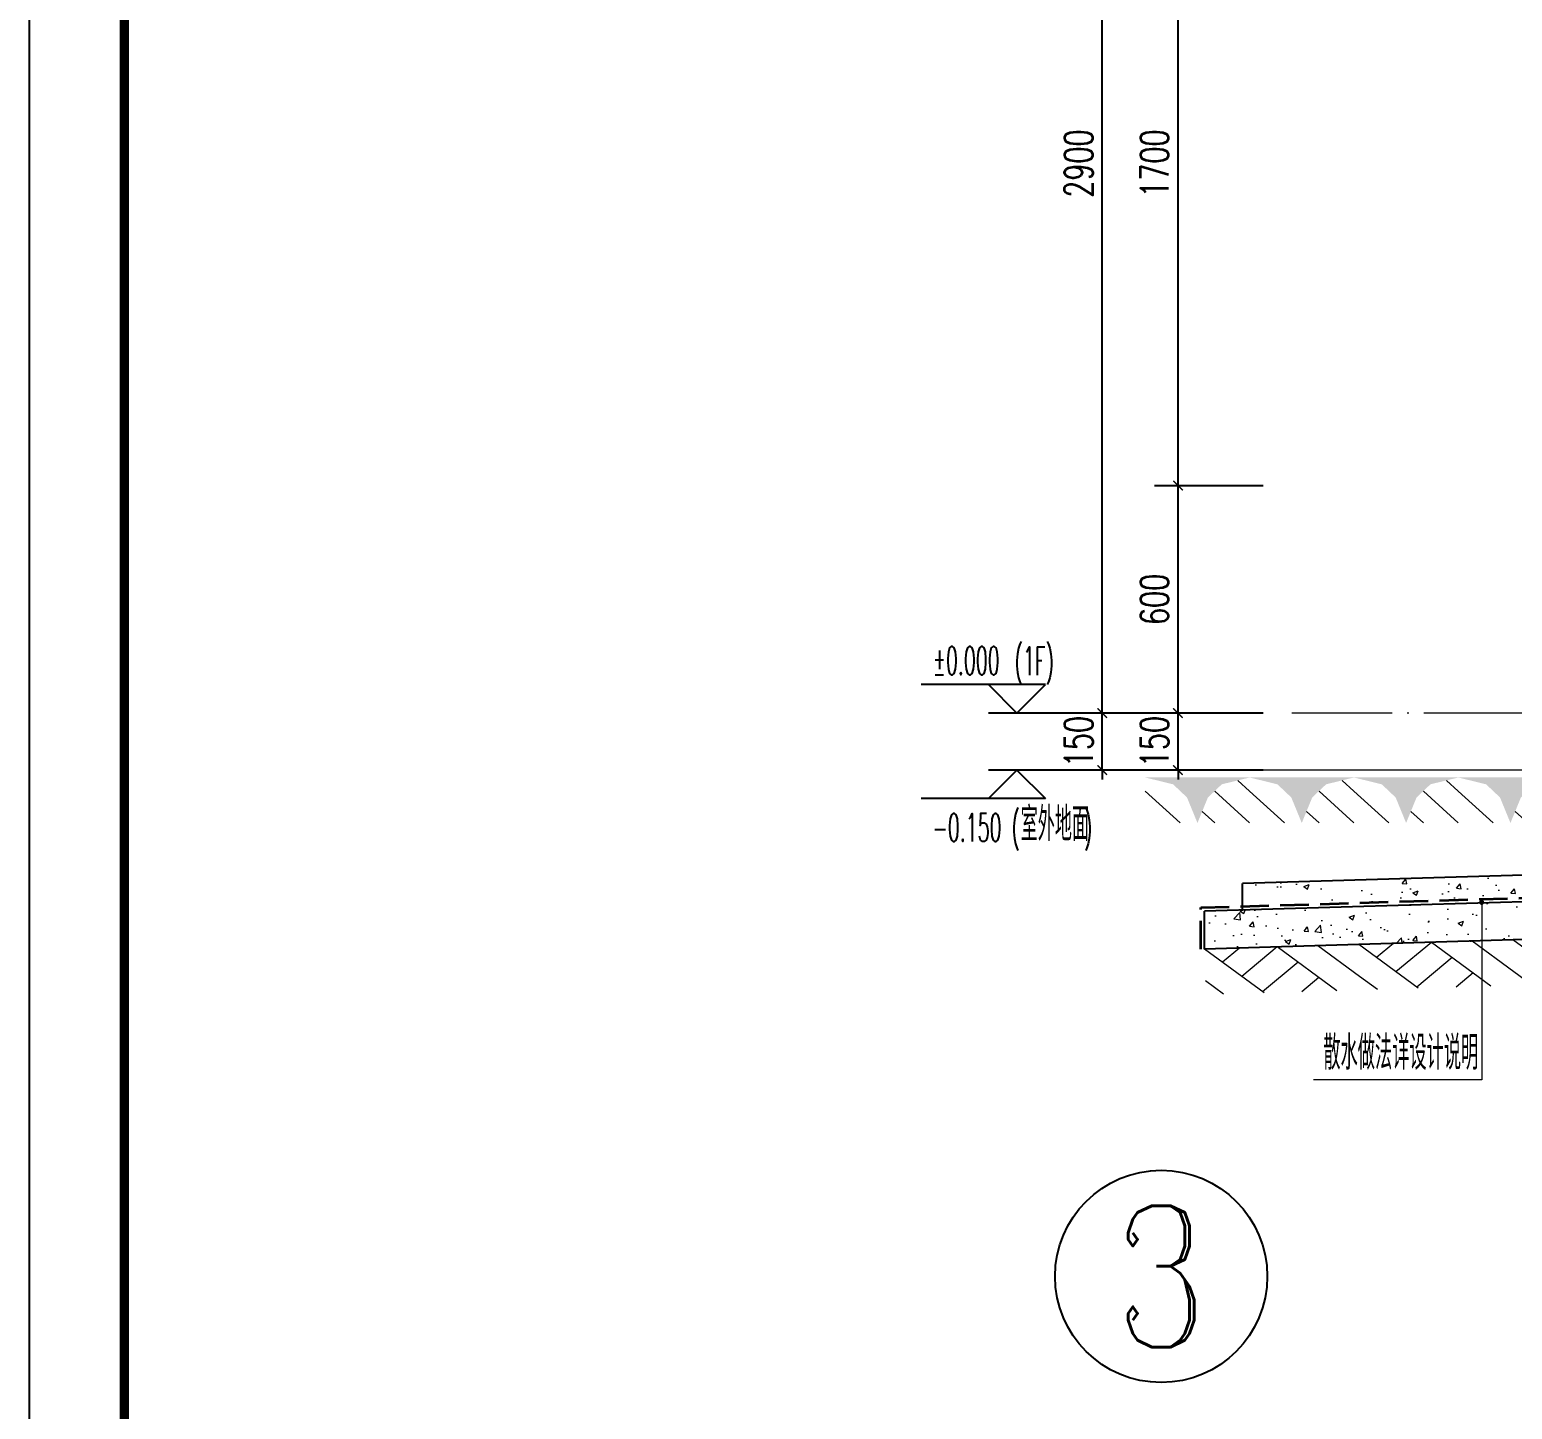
# Model space of a CAD drawing. Extents: x -668857 to 154266, y -275694 to 291306.
# Drawn here: x 457 to 4369, y 144362 to 148002 of the extents above; entities that cross this region are included whole.
import ezdxf
from ezdxf.enums import TextEntityAlignment as Align

# ---------------------------------------------------------------- set-up
doc = ezdxf.new("R2010")
doc.units = 0
doc.header["$LTSCALE"] = 1000
doc.linetypes.add('DASH', pattern=[0.35, 0.25, -0.1])
doc.linetypes.add('DOTE', pattern=[2.42, 2, -0.2, 0.02, -0.2])
doc.layers.get('0').update_dxf_attribs({"linetype": 'CONTINUOUS'})
doc.layers.get('DEFPOINTS').update_dxf_attribs({"linetype": 'CONTINUOUS'})
for name, color, linetype in [('AXIS', 3, 'CONTINUOUS'), ('COLUMN', 4, 'CONTINUOUS'), ('DIM_ELEV', 3, 'CONTINUOUS'), ('PUB_DIM', 3, 'CONTINUOUS'), ('PUB_TEXT', 2, 'CONTINUOUS'), ('yichutu', 7, 'CONTINUOUS')]:
    doc.layers.add(name, color=color, linetype=linetype)
for name, color, linetype, lineweight in [('AXIS_TEXT', 7, 'CONTINUOUS', 20), ('DOTE', 19, 'DOTE', 9), ('图框', 9, 'CONTINUOUS', 18), ('平面-排水沟', 86, 'CONTINUOUS', 15), ('立面-中轮廓线', 30, 'CONTINUOUS', 35), ('粉刷', 251, 'CONTINUOUS', 9)]:
    doc.layers.add(name, color=color, linetype=linetype, lineweight=lineweight)
doc.styles.add('_TCH_AXIS', font='COMPLEX', dxfattribs={"bigfont": 'GBCBIG'})
doc.styles.add('_TCH_DIM', font='SIMPLEX.shx', dxfattribs={"width": 0.7, "bigfont": 'GBCBIG.shx'})
doc.styles.add('_TCH_DIM_T3', font='SIMPLEX', dxfattribs={"width": 0.705882, "bigfont": 'GBCBIG'})
doc.styles.add('DIM_FONT_T3', font='SIMPLEX', dxfattribs={"width": 0.705882, "bigfont": 'GBCBIG'})
doc.dimstyles.new('_TCH_ARCH&&25', dxfattribs={"dimtxt": 74.375, "dimasz": 25, "dimexe": 62.5, "dimexo": 75, "dimgap": 25, "dimtad": 1, "dimdec": 0, "dimzin": 0, "dimdsep": 46, "dimtxsty": '_TCH_DIM_T3', "dimblk": 'ARCHTICK', "dimcen": 0.09, "dimclrt": 7, "dimazin": 0, "dimtfac": 1, "dimtdec": 0, "dimtix": 1, "dimtmove": 2, "dimatfit": 3, "dimldrblk": 'ARCHTICK', "dimfxl": 0, "dimtolj": 1, "dimtzin": 0, "dimarcsym": 0})
pattern_1 = [(50, (28072.99, 249033.25), (143.452037, -12.550427), [15, -165]), (355, (28072.99, 249033.25), (-27.750267, 150.438427), [12, -132]), (100.4514, (28084.94, 249032.2), (115.701876, 137.88791), [12.74804, -140.22842]), (46.1842, (28072.99, 249073.25), (213.44821, -33.1038), [22.5, -247.5]), (96.6356, (28090.77, 249070.5), (186.93254, 194.82357), [19.12206, -210.3426]), (351.1842, (28072.99, 249073.25), (186.93239, 194.82372), [18, -198]), (21, (28092.99, 249063.25), (119.38141, -80.52378), [15, -165]), (326, (28092.99, 249063.25), (48.663066, 145.03001), [12, -132]), (71.4514, (28102.93, 249056.54), (168.044526, 64.5061), [12.74804, -140.22842]), (37.5, (28072.986, 249033.25), (2.431971, 66.578771), [0, -130.4, 0, -134, 0, -132.5]), (7.5, (28072.986, 249033.25), (52.613907, 78.882342), [0, -76.4, 0, -127.4, 0, -50.5]), (327.5, (28028.386, 249033.25), (106.764487, -4.510974), [0, -50, 0, -156, 0, -207]), (317.5, (28008.39, 249033.25), (116.637234, 20.020996), [0, -65, 0, -103.6, 0, -147])]

# ---------------------------------------------------------------- blocks, each defined once
blk = doc.blocks.new('GFDDDDRG')
at = {"layer": '图框'}
blk.add_lwpolyline([(923309.8, -107437), (923309.8, -159999.5), (893609.8, -159999.5), (893609.8, -107437)], close=True, dxfattribs=at)
blk.add_lwpolyline([(923309.8, -107437), (923309.8, -159999.5), (893609.8, -159999.5), (893609.8, -107437)], close=True, dxfattribs=at)
at = {"layer": '图框', "const_width": 50}
blk.add_lwpolyline([(894109.8, -159499.5), (922809.8, -159499.5), (922809.8, -108687), (894109.8, -108687)], close=True, dxfattribs=at)
blk = doc.blocks.new('yct-1051-594-26275-14850-25-1002.0')
at = {"layer": 'yichutu', "color": 7}
blk.add_lwpolyline([(0, 0), (0, 14850), (26275, 14850), (26275, 0)], close=True, dxfattribs=at)
blk = doc.blocks.new('$LINEPAT$素土夯实')
at = {"color": 0}
for p, q in [((0, -210), (210, 0)), ((120, -300), (420, 0)), ((420, 0), (607.5, -187.5)), ((495, -300), (795, 0)), ((615, 0), (705, -90)), ((315, -105), (502.5, -292.5)), ((210, -210), (300, -300)), ((705, -300), (795, -210))]:
    blk.add_line(p, q, dxfattribs=at)
blk = doc.blocks.new('$LinePat$自然土壤')
at = {"color": 0}
for p, q in [((0, -90), (71, -19)), ((0, -300), (210.7, -89.3)), ((420, -300), (630, -90)), ((210, -300), (286.4, -223.6))]:
    blk.add_line(p, q, dxfattribs=at)
for points in [[(0, 0), (630, 0), (168, -45), (462, -45)], [(168, -45), (462, -45), (252, -132), (378, -132)], [(252, -132), (378, -132), (315, -300)]]:
    blk.add_solid(points, dxfattribs=at)
blk = doc.blocks.new('sanshui')
at = {"layer": '粉刷'}
h = blk.add_hatch(dxfattribs=at)
h.set_pattern_fill('混凝土', color=256, scale=20)
h.set_pattern_definition(pattern_1)
edge = h.paths.add_edge_path()
edge.add_line((346317.8, 427329.6), (346257.8, 427329.6))
edge.add_line((346257.8, 427329.6), (346257.8, 427160.3))
edge.add_arc((346157.8, 427160.3), 100, 271.7184, 360, ccw=False)
edge.add_line((346160.8, 427060.3), (345137.8, 427029.6))
edge.add_line((345137.8, 427029.6), (345137.8, 426969.6))
edge.add_line((345137.8, 426969.6), (346317.8, 427005))
edge.add_line((346317.8, 427005), (346317.8, 427329.6))
h = blk.add_hatch(dxfattribs=at)
h.set_pattern_fill('混凝土', color=256, scale=20)
h.set_pattern_definition(pattern_1)
h.paths.add_polyline_path([(346337.8, 426895.6), (346337.8, 426995.6), (345037.8, 426956.6), (345037.8, 426856.6)])
at = {"layer": 'COLUMN'}
for p, q in [((346257.8, 427329.6), (346317.8, 427329.6)), ((346257.8, 427160.3), (346257.8, 427329.6)), ((346317.8, 426995), (346317.8, 427329.6)), ((346160.8, 427060.3), (345137.8, 427029.6)), ((345137.8, 426959.6), (345137.8, 427029.6)), ((346338.1, 426995.6), (345037.8, 426956.6)), ((345037.8, 426856.6), (345037.8, 426956.6)), ((346338.1, 426895.6), (345037.8, 426856.6))]:
    blk.add_line(p, q, dxfattribs=at)
blk.add_arc((346157.8, 427160.3), 100, 271.7184, 0, dxfattribs=at)
at = {"layer": '立面-中轮廓线', "linetype": 'DASH', "ltscale": 0.3}
blk.add_lwpolyline([(345027.8, 426856.6), (345027.8, 426966.3), (346317.8, 427005)], dxfattribs=at)
at = {"layer": '粉刷'}
blk.add_line((344881.5, 427329.6), (346257.8, 427329.6), dxfattribs=at)
at = {"layer": '粉刷', "yscale": 0.4, "zscale": 0.4}
for name, p, xscale, rotation in [('$LinePat$自然土壤', (345156.8, 427309.6), -0.4369306507241237, 359.9999999999903), ('$LinePat$自然土壤', (345432, 427309.6), -0.4369306507241237, 359.9999999999903), ('$LinePat$自然土壤', (345707.3, 427309.6), -0.4369306507241237, 359.9999999999903), ('$LinePat$自然土壤', (345982.6, 427309.6), -0.4369306507241237, 359.9999999999903), ('$LinePat$自然土壤', (346257.8, 427309.6), -0.4369306507241237, 359.9999999999903), ('$LINEPAT$素土夯实', (345851.2, 426881), -0.5117605352322558, 1.718358001643932), ('$LINEPAT$素土夯实', (346257.8, 426893.2), -0.5117605352322558, 1.718358001643932), ('$LINEPAT$素土夯实', (345444.5, 426868.8), -0.5117605352322558, 1.718358001643932)]:
    blk.add_blockref(name, p, dxfattribs=dict(at, xscale=xscale, rotation=rotation))
blk = doc.blocks.new('_ArchTick')
at = {"color": 0, "linetype": 'ByBlock', "const_width": 0.15}
blk.add_lwpolyline([(-0.5, -0.5), (0.5, 0.5)], dxfattribs=at)
blk = doc.blocks.new('*D2604')
at = {"layer": 'DEFPOINTS', "color": 0}
for p in [(3486.9, 146199), (3786.9, 146199), (3786.9, 146048.6)]:
    blk.add_point(p, dxfattribs=at)
at = {"layer": 'PUB_DIM', "color": 0, "lineweight": -2}
for p, q in [((3711.9, 146199), (3424.4, 146199)), ((3486.9, 146199), (3486.9, 146224)), ((3486.9, 146048.6), (3486.9, 146199)), ((3711.9, 146048.6), (3424.4, 146048.6)), ((3486.9, 146048.6), (3486.9, 146023.6))]:
    blk.add_line(p, q, dxfattribs=at)
at = {"layer": 'PUB_DIM', "color": 0, "lineweight": -2, "xscale": 25, "yscale": 25, "zscale": 25}
for p, rotation in [((3486.9, 146199), 270), ((3486.9, 146048.6), 90)]:
    blk.add_blockref('_ArchTick', p, dxfattribs=dict(at, rotation=rotation))
at = {"layer": 'PUB_DIM', "color": 7, "insert": (3424.7, 146123.8), "char_height": 74.38, "attachment_point": 5, "rotation": 90, "style": '_TCH_DIM_T3'}
blk.add_mtext('\\A1;150', dxfattribs=at)
blk = doc.blocks.new('*D2605')
at = {"layer": 'DEFPOINTS', "color": 0}
for p in [(3486.9, 146799), (3786.9, 146799), (3786.9, 146199)]:
    blk.add_point(p, dxfattribs=at)
at = {"layer": 'PUB_DIM', "color": 0, "lineweight": -2}
for p, q in [((3711.9, 146799), (3424.4, 146799)), ((3486.9, 146199), (3486.9, 146799)), ((3711.9, 146199), (3424.4, 146199))]:
    blk.add_line(p, q, dxfattribs=at)
at = {"layer": 'PUB_DIM', "color": 0, "lineweight": -2, "xscale": 25, "yscale": 25, "zscale": 25}
for p, rotation in [((3486.9, 146799), 90), ((3486.9, 146199), 270)]:
    blk.add_blockref('_ArchTick', p, dxfattribs=dict(at, rotation=rotation))
at = {"layer": 'PUB_DIM', "color": 7, "insert": (3424.7, 146499), "char_height": 74.38, "attachment_point": 5, "rotation": 90, "style": '_TCH_DIM_T3'}
blk.add_mtext('\\A1;600', dxfattribs=at)
blk = doc.blocks.new('*D2606')
at = {"layer": 'DEFPOINTS', "color": 0}
for p in [(3486.9, 148499), (3786.9, 148499), (3786.9, 146799)]:
    blk.add_point(p, dxfattribs=at)
at = {"layer": 'PUB_DIM', "color": 0, "lineweight": -2}
for p, q in [((3711.9, 148499), (3424.4, 148499)), ((3486.9, 146799), (3486.9, 148499)), ((3711.9, 146799), (3424.4, 146799))]:
    blk.add_line(p, q, dxfattribs=at)
at = {"layer": 'PUB_DIM', "color": 0, "lineweight": -2, "xscale": 25, "yscale": 25, "zscale": 25}
for p, rotation in [((3486.9, 148499), 90), ((3486.9, 146799), 270)]:
    blk.add_blockref('_ArchTick', p, dxfattribs=dict(at, rotation=rotation))
at = {"layer": 'PUB_DIM', "color": 7, "insert": (3424.7, 147649), "char_height": 74.38, "attachment_point": 5, "rotation": 90, "style": '_TCH_DIM_T3'}
blk.add_mtext('\\A1;1700', dxfattribs=at)
blk = doc.blocks.new('*D2624')
at = {"layer": 'DEFPOINTS', "color": 0}
for p in [(3286.9, 146199), (3786.9, 146199), (3786.9, 146048.6)]:
    blk.add_point(p, dxfattribs=at)
at = {"layer": 'PUB_DIM', "color": 0, "lineweight": -2}
for p, q in [((3711.9, 146199), (3224.4, 146199)), ((3286.9, 146199), (3286.9, 146224)), ((3286.9, 146048.6), (3286.9, 146199)), ((3711.9, 146048.6), (3224.4, 146048.6)), ((3286.9, 146048.6), (3286.9, 146023.6))]:
    blk.add_line(p, q, dxfattribs=at)
at = {"layer": 'PUB_DIM', "color": 0, "lineweight": -2, "xscale": 25, "yscale": 25, "zscale": 25}
for p, rotation in [((3286.9, 146199), 270), ((3286.9, 146048.6), 90)]:
    blk.add_blockref('_ArchTick', p, dxfattribs=dict(at, rotation=rotation))
at = {"layer": 'PUB_DIM', "color": 7, "insert": (3224.7, 146123.8), "char_height": 74.38, "attachment_point": 5, "rotation": 90, "style": '_TCH_DIM_T3'}
blk.add_mtext('\\A1;150', dxfattribs=at)
blk = doc.blocks.new('*D2625')
at = {"layer": 'DEFPOINTS', "color": 0}
for p in [(3286.9, 149099), (3786.9, 149099), (3786.9, 146199)]:
    blk.add_point(p, dxfattribs=at)
at = {"layer": 'PUB_DIM', "color": 0, "lineweight": -2}
for p, q in [((3711.9, 149099), (3224.4, 149099)), ((3286.9, 146199), (3286.9, 149099)), ((3711.9, 146199), (3224.4, 146199))]:
    blk.add_line(p, q, dxfattribs=at)
at = {"layer": 'PUB_DIM', "color": 0, "lineweight": -2, "xscale": 25, "yscale": 25, "zscale": 25}
for p, rotation in [((3286.9, 149099), 90), ((3286.9, 146199), 270)]:
    blk.add_blockref('_ArchTick', p, dxfattribs=dict(at, rotation=rotation))
at = {"layer": 'PUB_DIM', "color": 7, "insert": (3224.7, 147649), "char_height": 74.38, "attachment_point": 5, "rotation": 90, "style": '_TCH_DIM_T3'}
blk.add_mtext('\\A1;2900', dxfattribs=at)

msp = doc.modelspace()

# ---------------------------------------------------------------- linework, layer by layer
at = {"layer": 'AXIS', "color": 6}
msp.add_circle((3442.5, 144712.46), 280, dxfattribs=at)
at = {"layer": 'DIM_ELEV'}
for p, q in [((3136.91, 146274.03), (2808.91, 146274.03)), ((3061.91, 146199.03), (2986.91, 146274.03)), ((3061.91, 146199.03), (3136.91, 146274.03)), ((3486.91, 146199.03), (2986.91, 146199.03)), ((3061.91, 146048.56), (2986.91, 145973.56)), ((3486.91, 146048.56), (2986.91, 146048.56)), ((3061.91, 146048.56), (3136.91, 145973.56)), ((3136.91, 145973.56), (2808.91, 145973.56))]:
    msp.add_line(p, q, dxfattribs=at)
at = {"layer": 'DOTE', "color": 1, "linetype": 'DOTE', "ltscale": 0.2}
msp.add_line((6955.63, 146199.03), (3786.91, 146199.03), dxfattribs=at)
at = {"layer": '平面-排水沟'}
for p, q in [((4288.09, 145699.44), (4288.09, 145231.6)), ((4288.09, 145231.6), (3843.96, 145231.6))]:
    msp.add_line(p, q, dxfattribs=at)
at = {"layer": '平面-排水沟', "const_width": 6.67}
msp.add_lwpolyline([(4288.09, 145702.77, 1), (4288.09, 145696.11, 1)], format="xyb", close=True, dxfattribs=at)

# ---------------------------------------------------------------- block references
at = {"xscale": 0.5, "yscale": 0.5, "zscale": 0.5}
msp.add_blockref('GFDDDDRG', (-446347.88, 220925.54), dxfattribs=at)
msp.add_blockref('sanshui', (-341481.02, -281280.6))
at = {"layer": 'yichutu', "rotation": 270}
msp.add_blockref('yct-1051-594-26275-14850-25-1002.0', (457.01, 167207.06), dxfattribs=at)

# ---------------------------------------------------------------- texts
at = {"layer": 'AXIS_TEXT', "color": 6, "style": '_TCH_AXIS'}
msp.add_text('3', height=372.76, dxfattribs=at).set_placement((3318.24, 144526.08), (3566.75, 144526.08), align=Align.FIT)
at = {"layer": 'PUB_TEXT'}
for s, height, style, width, p in [('(1F)', 74.375, '_TCH_DIM', 0.494118, (3055.29, 146299.06)), ('%%P0.000', 74.375, '_TCH_DIM', 0.494118, (2839.91, 146300.28)), ('室外地面', 89.362, '_TCH_DIM', 0.7, (3071.74, 145861.04)), ('-0.150', 74.375, '_TCH_DIM', 0.494118, (2838.51, 145859.81)), ('(', 74.38, '_TCH_DIM', 0.494118, (3047.24, 145861.04)), (')', 74.38, '_TCH_DIM', 0.494118, (3238.55, 145861.04)), ('散水做法详设计说明', 89.362, 'DIM_FONT_T3', 0.705882, (3870.21, 145257.85))]:
    msp.add_text(s, height=height, dxfattribs=dict(at, style=style, width=width)).set_placement(p)

# ---------------------------------------------------------------- dimensions: what is measured, and where the dimension line sits
at = {"layer": 'PUB_DIM'}
for p1, p2, distance, picture, middle in [((3786.91, 146199.03), (3786.91, 149099.03), 500, '*D2625', (3224.73, 147649.03)), ((3786.91, 146799.03), (3786.91, 148499.03), 300, '*D2606', (3424.73, 147649.03)), ((3786.91, 146199.03), (3786.91, 146799.03), 300, '*D2605', (3424.73, 146499.03)), ((3786.91, 146048.56), (3786.91, 146199.03), 500, '*D2624', (3224.73, 146123.8)), ((3786.91, 146048.56), (3786.91, 146199.03), 300, '*D2604', (3424.73, 146123.8))]:
    dim = msp.add_aligned_dim(p1=p1, p2=p2, distance=distance, dimstyle='_TCH_ARCH&&25', dxfattribs=at)
    dim.commit()
    dim.dimension.update_dxf_attribs({"geometry": picture, "text_midpoint": middle})

doc.saveas('drawing.dxf')
